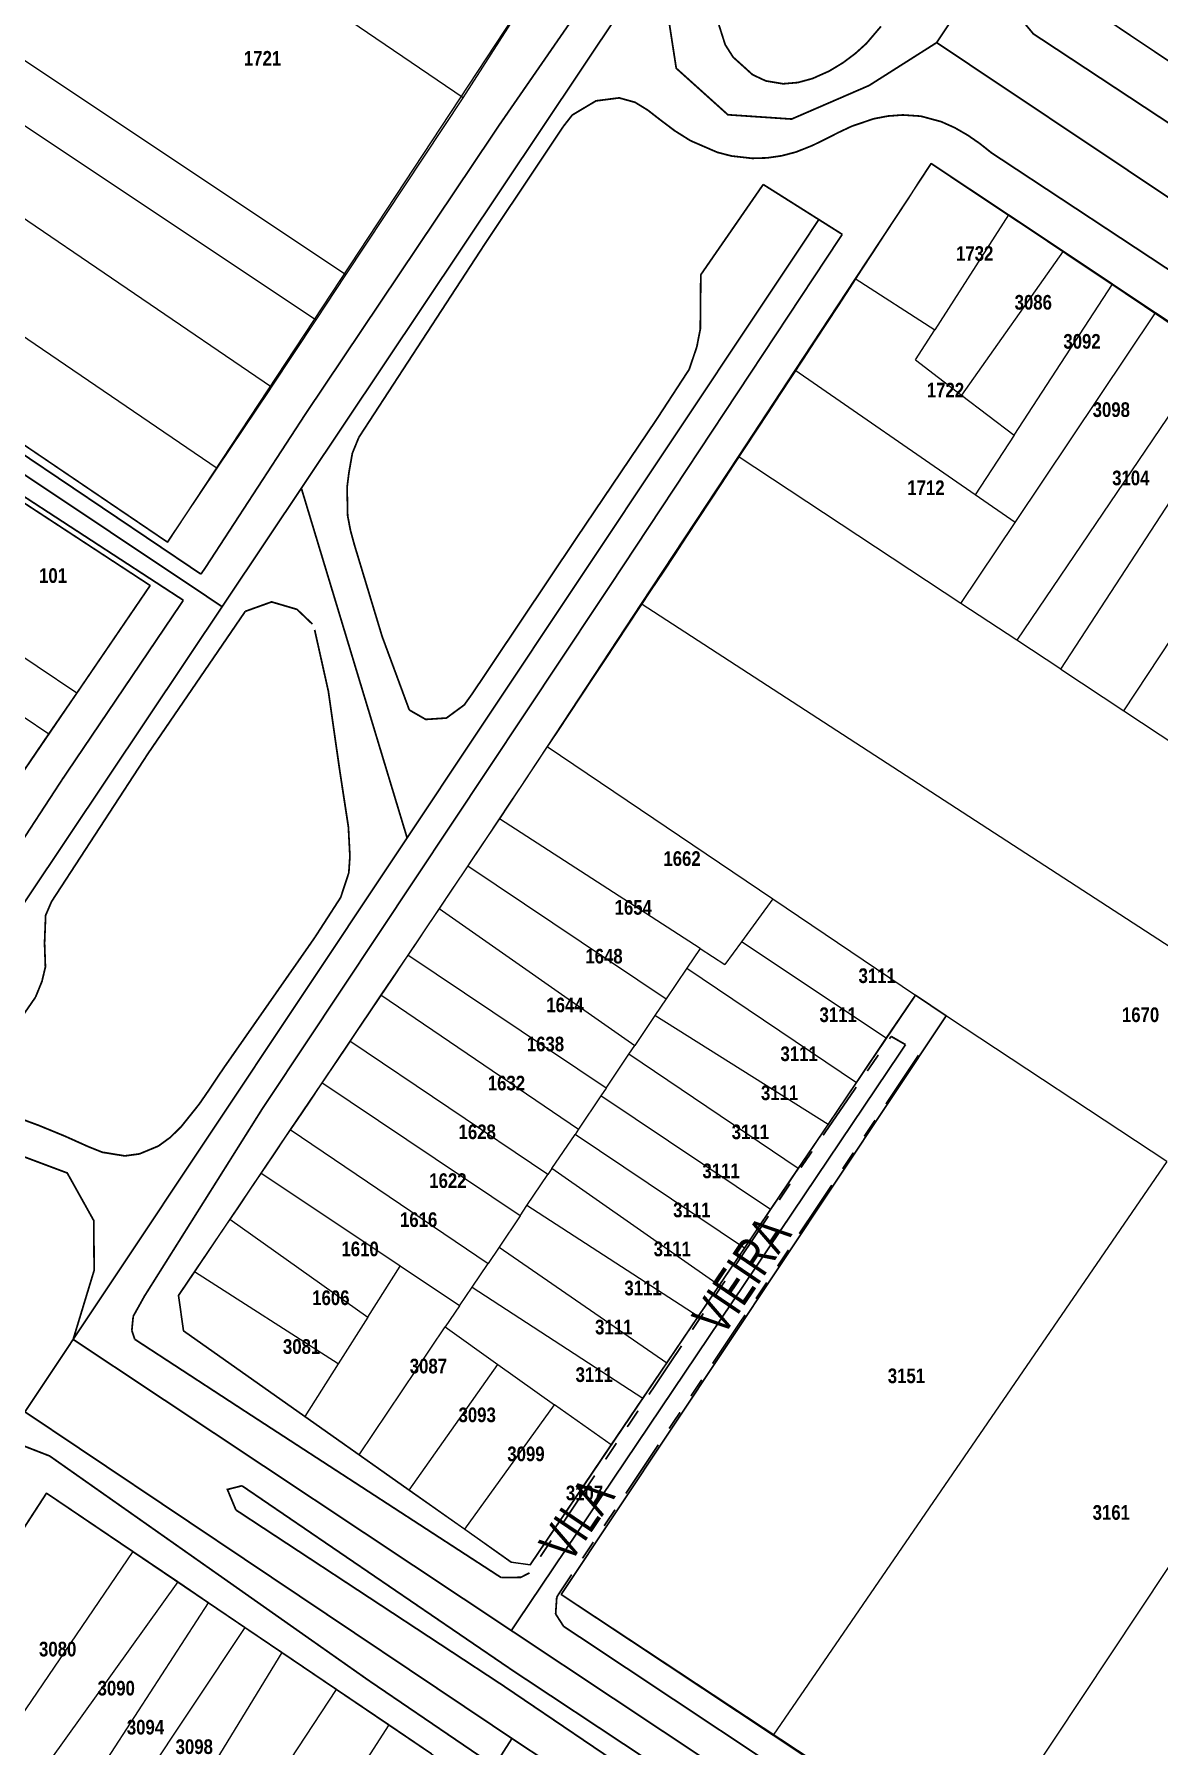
# Model space of a CAD drawing. Extents: x 203136 to 205923, y 4839890 to 4842982.
# Drawn here: x 204430.9 to 204546.2, y 4841443.3 to 4841618.7 of the extents above; entities that cross this region are included whole.
import ezdxf
from ezdxf.enums import TextEntityAlignment as Align

# ---------------------------------------------------------------- set-up
doc = ezdxf.new("R2010")
doc.units = 0
doc.header["$LTSCALE"] = 1.5
doc.header["$MEASUREMENT"] = 0
doc.linetypes.add('TRACO_11', pattern=[8, 3, -1, 3, -1])
for name, color, linetype in [('CD_MALHA_LOTES', 40, 'CONTINUOUS'), ('RU-QUADRAS', 210, 'CONTINUOUS'), ('SV-EIXO-RUA-N-PAV', 6, 'CONTINUOUS'), ('SV-EIXO-RUA-PAV', 20, 'CONTINUOUS'), ('SV-RUA-PAVIM-S-GUIA-C-GUIA', 7, 'CONTINUOUS'), ('SV-TXT-RUA-N-PAV-S-GUIA-C-GUIA', 7, 'CONTINUOUS'), ('Th_NmrPort', 1, 'CONTINUOUS')]:
    doc.layers.add(name, color=color, linetype=linetype)
doc.styles.add('ARIAL', font='ARIAL.TTF')
doc.styles.get("Standard").update_dxf_attribs({"font": 'swisscbo.ttf'})

msp = doc.modelspace()

# ---------------------------------------------------------------- linework, layer by layer
at = {"layer": 'CD_MALHA_LOTES', "linetype": 'Continuous'}
for p, q in [((204382.87, 4841640.66), (204459.82, 4841589.39)), ((204474.9, 4841612.14), (204436.45, 4841638.33)), ((204455.25, 4841582.49), (204378.8, 4841634.55)), ((204474.9, 4841612.14), (204486.63, 4841630.5)), ((204373.29, 4841626.29), (204449.66, 4841574.19)), ((204535.01, 4841624.13), (204549.08, 4841614.7)), ((204462.88, 4841594), (204424.08, 4841619.85)), ((204377.32, 4841612.19), (204444.58, 4841566.63)), ((204462.88, 4841594), (204474.9, 4841612.14)), ((204522.87, 4841605.43), (204515.09, 4841593.63)), ((204530.79, 4841600.16), (204522.87, 4841605.43)), ((204530.79, 4841600.16), (204523.24, 4841588.36)), ((204536.41, 4841596.42), (204530.79, 4841600.16)), ((204536.41, 4841596.42), (204525.98, 4841581.69)), ((204541.45, 4841593.07), (204536.41, 4841596.42)), ((204459.82, 4841589.39), (204462.88, 4841594)), ((204515.09, 4841593.63), (204508.9, 4841584.24)), ((204515.09, 4841593.63), (204523.24, 4841588.36)), ((204531.37, 4841577.59), (204541.45, 4841593.07)), ((204545.86, 4841590.13), (204541.45, 4841593.07)), ((204531.47, 4841568.64), (204545.86, 4841590.13)), ((204551.72, 4841586.23), (204545.86, 4841590.13)), ((204455.25, 4841582.49), (204459.82, 4841589.39)), ((204521.27, 4841585.29), (204523.24, 4841588.36)), ((204521.27, 4841585.29), (204525.98, 4841581.69)), ((204551.72, 4841586.23), (204531.66, 4841556.56)), ((204508.9, 4841584.24), (204503.08, 4841575.4)), ((204527.38, 4841571.47), (204508.9, 4841584.24)), ((204536.14, 4841553.61), (204555.71, 4841583.58)), ((204449.66, 4841574.19), (204455.07, 4841582.23)), ((204455.07, 4841582.23), (204455.25, 4841582.49)), ((204525.98, 4841581.69), (204531.37, 4841577.59)), ((204542.61, 4841549.34), (204562.29, 4841579.2)), ((204531.37, 4841577.59), (204527.38, 4841571.47)), ((204442.82, 4841562.19), (204423.93, 4841574.54)), ((204444.58, 4841566.63), (204449.66, 4841574.19)), ((204503.08, 4841575.4), (204493.15, 4841560.33)), ((204525.91, 4841560.35), (204503.08, 4841575.4)), ((204531.47, 4841568.64), (204527.38, 4841571.47)), ((204525.91, 4841560.35), (204531.47, 4841568.64)), ((204435.29, 4841551.16), (204412.47, 4841566.39)), ((204409.67, 4841562.3), (204432.42, 4841546.97)), ((204435.29, 4841551.16), (204442.82, 4841562.19)), ((204493.15, 4841560.33), (204483.51, 4841545.69)), ((204493.15, 4841560.33), (204557.2, 4841518.77)), ((204531.66, 4841556.56), (204525.91, 4841560.35)), ((204536.14, 4841553.61), (204531.66, 4841556.56)), ((204536.14, 4841553.61), (204542.61, 4841549.34)), ((204432.42, 4841546.97), (204435.29, 4841551.16)), ((204542.61, 4841549.34), (204548.16, 4841545.68)), ((204429.89, 4841543.26), (204432.42, 4841546.97)), ((204483.51, 4841545.69), (204478.61, 4841538.27)), ((204483.51, 4841545.69), (204506.65, 4841530.07)), ((204478.39, 4841537.93), (204475.37, 4841533.45)), ((204478.61, 4841538.27), (204478.39, 4841537.93)), ((204499.17, 4841524.97), (204478.61, 4841538.27)), ((204475.37, 4841533.45), (204472.43, 4841529.08)), ((204475.37, 4841533.45), (204495.71, 4841519.83)), ((204472.43, 4841529.08), (204469.21, 4841524.31)), ((204472.43, 4841529.08), (204492.49, 4841515.05)), ((204506.65, 4841530.07), (204503.42, 4841525.67)), ((204506.65, 4841530.07), (204521.25, 4841520.21)), ((204503.42, 4841525.67), (204501.7, 4841523.33)), ((204518.26, 4841515.78), (204503.42, 4841525.67)), ((204469.21, 4841524.31), (204466.46, 4841520.22)), ((204489.55, 4841510.68), (204469.21, 4841524.31)), ((204499.17, 4841524.97), (204497.83, 4841522.98)), ((204499.17, 4841524.97), (204501.7, 4841523.33)), ((204497.83, 4841522.98), (204495.71, 4841519.83)), ((204497.83, 4841522.98), (204515.2, 4841511.26)), ((204466.46, 4841520.22), (204463.27, 4841515.5)), ((204466.46, 4841520.22), (204486.72, 4841506.48)), ((204495.71, 4841519.83), (204494.55, 4841518.11)), ((204518.26, 4841515.78), (204521.25, 4841520.21)), ((204521.25, 4841520.21), (204524.4, 4841518.08)), ((204524.4, 4841518.08), (204484.94, 4841458.78)), ((204494.55, 4841518.11), (204492.49, 4841515.05)), ((204512.3, 4841506.96), (204494.55, 4841518.11)), ((204524.64, 4841517.92), (204524.4, 4841518.08)), ((204547.03, 4841503.15), (204524.64, 4841517.92)), ((204463.27, 4841515.5), (204460.39, 4841511.22)), ((204483.57, 4841501.81), (204463.27, 4841515.5)), ((204491.89, 4841514.16), (204492.49, 4841515.05)), ((204515.2, 4841511.26), (204518.26, 4841515.78)), ((204489.55, 4841510.68), (204491.89, 4841514.16)), ((204509.24, 4841502.45), (204491.89, 4841514.16)), ((204460.39, 4841511.22), (204457.16, 4841506.42)), ((204480.72, 4841497.59), (204460.39, 4841511.22)), ((204512.3, 4841506.96), (204515.2, 4841511.26)), ((204489.02, 4841509.9), (204486.72, 4841506.48)), ((204489.55, 4841510.68), (204489.02, 4841509.9)), ((204506.4, 4841498.24), (204489.02, 4841509.9)), ((204457.16, 4841506.42), (204454.15, 4841501.96)), ((204457.16, 4841506.42), (204477.45, 4841492.72)), ((204483.99, 4841502.43), (204486.36, 4841505.94)), ((204486.72, 4841506.48), (204486.36, 4841505.94)), ((204503.72, 4841494.28), (204486.36, 4841505.94)), ((204509.24, 4841502.45), (204512.3, 4841506.96)), ((204483.99, 4841502.43), (204483.57, 4841501.81)), ((204501.13, 4841490.46), (204483.99, 4841502.43)), ((204506.4, 4841498.24), (204509.24, 4841502.45)), ((204547.03, 4841503.15), (204506.68, 4841444.38)), ((204454.15, 4841501.96), (204450.97, 4841497.24)), ((204468.42, 4841492.44), (204454.15, 4841501.96)), ((204481.43, 4841498.64), (204483.57, 4841501.81)), ((204450.97, 4841497.24), (204447.34, 4841491.86)), ((204450.97, 4841497.24), (204465.11, 4841487.22)), ((204480.72, 4841497.59), (204478.57, 4841494.39)), ((204480.72, 4841497.59), (204481.43, 4841498.64)), ((204498.98, 4841487.29), (204481.43, 4841498.64)), ((204503.72, 4841494.28), (204506.4, 4841498.24)), ((204478.57, 4841494.39), (204477.45, 4841492.72)), ((204478.57, 4841494.39), (204495.77, 4841482.53)), ((204501.13, 4841490.46), (204503.72, 4841494.28)), ((204447.34, 4841491.86), (204445.7, 4841489.42)), ((204462.08, 4841482.44), (204447.34, 4841491.86)), ((204465.11, 4841487.22), (204468.42, 4841492.44)), ((204474.52, 4841488.38), (204468.42, 4841492.44)), ((204475.8, 4841490.27), (204477.45, 4841492.72)), ((204474.52, 4841488.38), (204475.8, 4841490.27)), ((204475.8, 4841490.27), (204493.31, 4841478.9)), ((204498.98, 4841487.29), (204501.13, 4841490.46)), ((204566.31, 4841490.42), (204526.86, 4841431.01)), ((204445.7, 4841489.42), (204446.24, 4841485.79)), ((204474.52, 4841488.38), (204473.05, 4841486.2)), ((204465.11, 4841487.22), (204462.08, 4841482.44)), ((204495.77, 4841482.53), (204498.98, 4841487.29)), ((204446.24, 4841485.79), (204458.66, 4841477.03)), ((204464.23, 4841473.1), (204473.05, 4841486.2)), ((204473.05, 4841486.2), (204478.44, 4841482.37)), ((204462.08, 4841482.44), (204458.66, 4841477.03)), ((204469.36, 4841469.48), (204478.44, 4841482.37)), ((204478.44, 4841482.37), (204484.27, 4841478.23)), ((204493.31, 4841478.9), (204495.77, 4841482.53)), ((204475.05, 4841465.47), (204484.27, 4841478.23)), ((204490.07, 4841474.11), (204484.27, 4841478.23)), ((204490.07, 4841474.11), (204493.31, 4841478.9)), ((204458.66, 4841477.03), (204464.23, 4841473.1)), ((204464.23, 4841473.1), (204469.36, 4841469.48)), ((204481.77, 4841461.84), (204490.07, 4841474.11)), ((204432.19, 4841469.17), (204415.26, 4841443.12)), ((204441.02, 4841463.2), (204432.19, 4841469.17)), ((204469.36, 4841469.48), (204475.05, 4841465.47)), ((204475.05, 4841465.47), (204479.8, 4841462.12)), ((204441.02, 4841463.2), (204423.42, 4841437.33)), ((204445.63, 4841460.08), (204441.02, 4841463.2)), ((204479.8, 4841462.12), (204481.77, 4841461.84)), ((204445.63, 4841460.08), (204427.33, 4841434.56)), ((204448.8, 4841457.93), (204445.63, 4841460.08)), ((204484.94, 4841458.78), (204506.68, 4841444.38)), ((204431.62, 4841431.52), (204448.8, 4841457.93)), ((204452.52, 4841455.41), (204448.8, 4841457.93)), ((204452.52, 4841455.41), (204434.98, 4841429.13)), ((204456.32, 4841452.84), (204452.52, 4841455.41)), ((204456.32, 4841452.84), (204439.72, 4841425.78)), ((204461.9, 4841449.06), (204456.32, 4841452.84)), ((204444.38, 4841422.47), (204461.9, 4841449.06)), ((204467.26, 4841445.44), (204461.9, 4841449.06)), ((204467.26, 4841445.44), (204449.94, 4841418.53)), ((204471.65, 4841442.47), (204467.26, 4841445.44)), ((204506.68, 4841444.38), (204526.86, 4841431.01))]:
    msp.add_line(p, q, dxfattribs=at)
at = {"layer": 'RU-QUADRAS', "color": 6, "linetype": 'Continuous'}
for points in [[(204649.47, 4841547.47), (204790.09, 4841454.32), (204793.28, 4841454.39), (204869.72, 4841570.35), (204869.38, 4841574.05), (204779.55, 4841633.16), (204755.93, 4841601.05), (204754.96, 4841601.73), (204759.97, 4841608.7), (204755.02, 4841612.22), (204773.72, 4841637.11), (204653.31, 4841717.74, -0.0162822597), (204627.88, 4841675.9), (204624.88, 4841677.9), (204651.43, 4841719.08), (204615.15, 4841742.43), (204535.01, 4841624.13)], [(204238.17, 4841625.31), (204262.39, 4841655.75), (204265.96, 4841653.23), (204285.82, 4841679.16), (204283.73, 4841680.87), (204321.61, 4841737.78, -0.0039836966), (204486.63, 4841630.5), (204444.58, 4841566.63), (204377.32, 4841612.19), (204374.22, 4841607.02), (204442.82, 4841562.19), (204408.06, 4841511.3), (204331, 4841562.9), (204364.22, 4841612.71), (204358.88, 4841616.43), (204325.34, 4841566.65), (204299.76, 4841583.37), (204338.68, 4841643.7), (204334.39, 4841646.48), (204294.81, 4841587.29)], [(204445.7, 4841489.42, 0.0051653952), (204522.87, 4841605.43, 0.0022577806), (204777.94, 4841436.22), (204779.06, 4841433.48), (204701.51, 4841316.94), (204699.02, 4841316.86), (204637.12, 4841358.38), (204484.94, 4841458.78), (204524.4, 4841518.08), (204521.25, 4841520.21), (204481.77, 4841461.84), (204479.8, 4841462.12), (204446.24, 4841485.79)]]:
    msp.add_lwpolyline(points, format="xyb", close=True, dxfattribs=at)
msp.add_lwpolyline([(204353.99, 4841348.88), (204432.19, 4841469.17), (204475.89, 4841439.6), (204437.72, 4841379.86), (204437.15, 4841380.31), (204395.73, 4841319.72), (204354.5, 4841346.49)], close=True, dxfattribs=at)
at = {"layer": 'SV-EIXO-RUA-N-PAV', "const_width": 0.18, "flags": 128}
for points in [[(204520.24, 4841515.13), (204479.827259, 4841455.0971)], [(204479.893681, 4841444.035667), (204438.821393, 4841379.929283)]]:
    msp.add_lwpolyline(points, dxfattribs=at)
at = {"layer": 'SV-EIXO-RUA-PAV', "const_width": 0.18, "flags": 128}
for points in [[(204607.087358, 4841746.5456), (204602.171318, 4841738.7351), (204598.2542, 4841730.1383), (204559.097618, 4841671.3545), (204526.965947, 4841623.117), (204523.4281, 4841617.8059)], [(204499.520364, 4841633.7721), (204496.128974, 4841628.7012), (204458.3053, 4841572.1462), (204450.187929, 4841560.0088), (204420.3335, 4841515.3696)], [(204523.4281, 4841617.8059), (204516.50534, 4841613.4124), (204508.56129, 4841609.9721), (204502.029521, 4841610.4132), (204496.733488, 4841615.1766), (204495.40948, 4841623.7333), (204496.128974, 4841628.7012)], [(204523.4281, 4841617.8059), (204636.868555, 4841542.0474)], [(204376.490464, 4841609.207073), (204450.187929, 4841560.0088)], [(204429.9722, 4841477.5057), (204434.915708, 4841484.927), (204469.147921, 4841536.3179), (204511.350185, 4841599.6739)], [(204458.3053, 4841572.1462), (204469.147921, 4841536.3179)], [(204434.915708, 4841484.927), (204437.0659, 4841492.002212), (204437.0284, 4841497.1039), (204434.3076, 4841501.9823), (204427.9058, 4841504.3814), (204422.5443, 4841504.3814), (204416.87121, 4841503.330941), (204410.7211, 4841500.9968)], [(204434.9157, 4841484.927), (204479.827259, 4841455.0971), (204636.865234, 4841350.7936)], [(204429.9722, 4841477.5057), (204479.893681, 4841444.035667), (204636.865048, 4841340.0891)]]:
    msp.add_lwpolyline(points, dxfattribs=at)
at = {"layer": 'SV-RUA-PAVIM-S-GUIA-C-GUIA', "linetype": 'Continuous', "const_width": 0.18, "flags": 128}
for points in [[(204636.868714, 4841551.21), (204628.88, 4841556.56), (204594.96, 4841579.13), (204566.08, 4841597.59), (204553.35, 4841605.52), (204533.33, 4841618.71), (204531.23, 4841621.25), (204530.93, 4841623.09), (204531.32, 4841624.66), (204559.18, 4841665.86), (204584.95, 4841704.7), (204590.95, 4841713.61), (204600.5, 4841728.47), (204610.77, 4841744.23), (204602.85, 4841749.21), (204598.95, 4841743.08), (204596.76, 4841738.35), (204596.81, 4841735.98)], [(204422.92, 4841676.94), (204442.13, 4841664.34), (204488.54, 4841633.63), (204490.79, 4841632.09), (204491.87, 4841630.61), (204491.87, 4841628.55), (204478.67, 4841609.47), (204458.71, 4841579.72), (204448.48, 4841564.02), (204448.014253, 4841563.340901)], [(204529.05, 4841606.51), (204555.03, 4841589.39), (204602.38, 4841558.07), (204636.868434, 4841535.091043)], [(204428.68, 4841474.47), (204432.51, 4841472.98), (204465.17, 4841450.01), (204477.536443, 4841441.593031)], [(204636.865301, 4841354.643135), (204605.15, 4841375.8), (204588.22, 4841387.04), (204567.8, 4841400.67), (204485.188211, 4841455.528658)]]:
    msp.add_lwpolyline(points, dxfattribs=at)
at = {"layer": 'SV-RUA-PAVIM-S-GUIA-C-GUIA', "const_width": 0.18}
for points in [[(204500.865012, 4841620.382304), (204501.752368, 4841617.592009), (204502.566763, 4841616.315506), (204504.556886, 4841614.519546), (204505.919787, 4841613.880139), (204507.687035, 4841613.585374), (204509.192809, 4841613.714115), (204510.701403, 4841614.124308), (204512.426126, 4841614.894165), (204513.817021, 4841615.736967), (204515.096766, 4841616.69649), (204516.229443, 4841617.720816), (204517.72, 4841619.47)], [(204485.14, 4841609.19), (204486.075037, 4841610.384731), (204488.507783, 4841611.837649), (204490.883599, 4841612.14192), (204492.51179, 4841611.689138), (204493.80664, 4841610.892533), (204495.042914, 4841609.933444), (204496.56765, 4841608.781594), (204498.19, 4841607.76), (204500.944225, 4841606.564556), (204502.409075, 4841606.185976), (204504.530444, 4841605.948078), (204506.047197, 4841605.993265), (204507.546742, 4841606.210291), (204509.005566, 4841606.593887), (204510.677783, 4841607.256043), (204512.026185, 4841607.914416), (204513.364755, 4841608.597202), (204514.723045, 4841609.23648), (204516.970788, 4841610.001905), (204518.454683, 4841610.282732), (204519.958412, 4841610.392148), (204521.8, 4841610.27), (204523.91, 4841609.7), (204525.293082, 4841609.080073), (204526.611482, 4841608.320172), (204527.854987, 4841607.460401), (204529.05, 4841606.51)], [(204476.97, 4841596.95), (204485.14, 4841609.19)], [(204505.65, 4841603.27), (204499.25, 4841594.02)], [(204513.75, 4841598.16), (204505.65, 4841603.27)], [(204464.2, 4841577.36), (204476.97, 4841596.95)], [(204490.65, 4841563.22), (204513.75, 4841598.16)], [(204499.25, 4841594.02), (204499.2, 4841588.44)], [(204499.2, 4841588.44), (204498.84, 4841586.62)], [(204498.84, 4841586.62), (204498.06, 4841584.32)], [(204498.06, 4841584.32), (204494.8, 4841579.32)], [(204494.8, 4841579.32), (204486.54, 4841567.09)], [(204463.73, 4841566.39), (204463.335104, 4841567.845069), (204463.052929, 4841569.32704), (204462.996171, 4841572.259395), (204463.184315, 4841573.754228), (204463.533943, 4841575.730593), (204464.2, 4841577.36)], [(204486.54, 4841567.09), (204475.88, 4841551.17)], [(204466.584247, 4841556.96427), (204463.73, 4841566.39)], [(204454.28, 4841508.52), (204490.65, 4841563.22)], [(204446.211353, 4841560.665002), (204433.82, 4841542.34)], [(204452.56, 4841559.53), (204455.25689, 4841560.497472), (204457.862002, 4841559.731977), (204459.432351, 4841558.231326)], [(204442.59, 4841544.96), (204452.56, 4841559.53)], [(204459.67, 4841557.63), (204461.08, 4841551.32)], [(204469.37, 4841549.43), (204466.584247, 4841556.96427)], [(204461.08, 4841551.32), (204462.22, 4841543.35)], [(204475.88, 4841551.17), (204475.008455, 4841549.945251), (204473.176318, 4841548.597095), (204471.054523, 4841548.456932), (204469.373175, 4841549.421547)], [(204432.699778, 4841529.789033), (204442.59, 4841544.96)], [(204462.22, 4841543.35), (204463.13, 4841537.43)], [(204433.82, 4841542.34), (204423.55, 4841526.59)], [(204463.13, 4841537.43), (204463.28442, 4841534.436432), (204463.170578, 4841532.743979), (204462.34, 4841530.22)], [(204462.34, 4841530.22), (204459.69, 4841526.12)], [(204431.06, 4841520), (204431.72, 4841521.62), (204432.070188, 4841523.093836), (204431.984381, 4841525.528926), (204432.093751, 4841528.384529), (204432.699778, 4841529.789033)], [(204459.69, 4841526.12), (204450.37, 4841512.77)], [(204429.39, 4841517.58), (204431.06, 4841520)], [(204518.76, 4841515.98), (204518.586602, 4841515.72775)], [(204519.361723, 4841515.634416), (204518.76, 4841515.98)], [(204520.228882, 4841515.136385), (204519.361723, 4841515.634416)], [(204450.37, 4841512.77), (204449.526076, 4841511.528607), (204448.692483, 4841510.278872), (204447.840552, 4841509.042673), (204445.966997, 4841506.698393), (204444.868904, 4841505.627815), (204443.65338, 4841504.740875), (204441.710261, 4841503.935904), (204440.203356, 4841503.731416), (204437.908256, 4841504.104374), (204436.505118, 4841504.6623), (204434.079411, 4841505.751055), (204431.38, 4841506.86), (204428.57516, 4841507.894513), (204425.92626, 4841508.571829), (204424.427194, 4841508.68532), (204422.325158, 4841508.251995), (204420.939565, 4841507.650678), (204419.559249, 4841507.002018), (204417.711805, 4841506.334808), (204415.25, 4841505.75), (204413.754654, 4841505.464761), (204412.258794, 4841505.313604), (204409.02, 4841506.12)], [(204517.453649, 4841514.079594), (204516.320696, 4841512.431438)], [(204518.231263, 4841509.057659), (204521.564209, 4841514.046794)], [(204515.187744, 4841510.783283), (204511.788885, 4841505.838815)], [(204442.23, 4841489.37), (204454.28, 4841508.52)], [(204516.009299, 4841505.731568), (204517.120281, 4841507.394613)], [(204510.655933, 4841504.190659), (204510.089456, 4841503.366581)], [(204513.787335, 4841502.405478), (204514.898317, 4841504.068523)], [(204509.59, 4841502.64), (204509.524144, 4841502.541712)], [(204510.089456, 4841503.366581), (204509.59, 4841502.64)], [(204508.41088, 4841500.880195), (204507.297615, 4841499.218677)], [(204509.343407, 4841495.753298), (204512.676353, 4841500.742433)], [(204506.18435, 4841497.557159), (204502.844556, 4841492.572605)], [(204507.121443, 4841492.427207), (204508.232425, 4841494.090252)], [(204501.731291, 4841490.911088), (204500.618026, 4841489.24957)], [(204504.899479, 4841489.101117), (204506.010461, 4841490.764162)], [(204441.07, 4841487.29), (204442.23, 4841489.37)], [(204440.93, 4841485.85), (204441.07, 4841487.29)], [(204499.504761, 4841487.588052), (204498.391496, 4841485.926534)], [(204500.455552, 4841482.448937), (204503.788497, 4841487.438072)], [(204441.23, 4841484.94), (204440.93, 4841485.85)], [(204452.56, 4841477.55), (204441.23, 4841484.94)], [(204497.278231, 4841484.265016), (204493.938437, 4841479.280463)], [(204498.233588, 4841479.122846), (204499.34457, 4841480.785891)], [(204492.825172, 4841477.618945), (204491.711907, 4841475.957427)], [(204478.79, 4841460.52), (204452.56, 4841477.55)], [(204496.011624, 4841475.796756), (204497.122606, 4841477.459801)], [(204490.598643, 4841474.29591), (204489.485378, 4841472.634392)], [(204491.567696, 4841469.144576), (204494.900642, 4841474.133711)], [(204488.372113, 4841470.972874), (204485.032319, 4841465.98832)], [(204452.22, 4841469.93), (204450.723981, 4841469.552786), (204451.6, 4841467.45)], [(204479.97, 4841451), (204452.22, 4841469.93)], [(204451.6, 4841467.45), (204478.89, 4841449.52)], [(204489.345732, 4841465.818485), (204490.456714, 4841467.48153)], [(204483.919054, 4841464.326803), (204482.805789, 4841462.665285)], [(204487.123768, 4841462.492395), (204488.23475, 4841464.15544)], [(204480.81, 4841460.55), (204478.79, 4841460.52)], [(204481.69, 4841461), (204480.81, 4841460.55)], [(204481.692524, 4841461.003767), (204481.69, 4841461)], [(204484.652945, 4841458.793784), (204486.012786, 4841460.82935)], [(204484.373199, 4841456.791233), (204484.471882, 4841458.285199)], [(204484.471882, 4841458.285199), (204484.485295, 4841458.488259)], [(204484.485295, 4841458.488259), (204484.652945, 4841458.793784)], [(204484.645874, 4841456.368819), (204484.373199, 4841456.791233)], [(204485.188211, 4841455.528658), (204484.645874, 4841456.368819)], [(204518.01, 4841423.01), (204478.89, 4841449.52)], [(204479.97, 4841451), (204519.48, 4841424.85)]]:
    msp.add_lwpolyline(points, dxfattribs=at)
at = {"layer": 'SV-RUA-PAVIM-S-GUIA-C-GUIA', "linetype": 'TRACO_11', "const_width": 0.18, "flags": 128}
msp.add_lwpolyline([(204448.014253, 4841563.340901), (204377.52545, 4841610.850874), (204375.082926, 4841606.971572), (204446.211353, 4841560.665002)], dxfattribs=at)

# ---------------------------------------------------------------- texts
at = {"layer": 'SV-TXT-RUA-N-PAV-S-GUIA-C-GUIA', "style": 'ARIAL', "width": 0.7}
msp.add_text('VILA                  VIEIRA', height=4, rotation=56, dxfattribs=at).set_placement((204485.8179, 4841461.8386))
at = {"layer": 'Th_NmrPort', "color": 1}
for s, p in [('1721', (204452.418554, 4841616.197271)), ('1732', (204525.418554, 4841596.197271)), ('3086', (204531.418554, 4841591.197271)), ('3092', (204536.418554, 4841587.197271)), ('1722', (204522.418554, 4841582.197271)), ('3098', (204539.418554, 4841580.197271)), ('1712', (204520.418554, 4841572.197271)), ('3104', (204541.418554, 4841573.197271)), ('101', (204431.418554, 4841563.197271)), ('1662', (204495.418554, 4841534.197271)), ('1654', (204490.418554, 4841529.197271)), ('1648', (204487.418554, 4841524.197271)), ('3111', (204515.418554, 4841522.197271)), ('1644', (204483.418554, 4841519.197271)), ('3111', (204511.418554, 4841518.197271)), ('1670', (204542.418554, 4841518.197271)), ('1638', (204481.418554, 4841515.197271)), ('3111', (204507.418554, 4841514.197271)), ('1632', (204477.418554, 4841511.197271)), ('3111', (204505.418554, 4841510.197271)), ('1628', (204474.418554, 4841506.197271)), ('3111', (204502.418554, 4841506.197271)), ('3111', (204499.418554, 4841502.197271)), ('1622', (204471.418554, 4841501.197271)), ('3111', (204496.418554, 4841498.197271)), ('1616', (204468.418554, 4841497.197271)), ('1610', (204462.418554, 4841494.197271)), ('3111', (204494.418554, 4841494.197271)), ('1606', (204459.418554, 4841489.197271)), ('3111', (204491.418554, 4841490.197271)), ('3111', (204488.418554, 4841486.197271)), ('3081', (204456.418554, 4841484.197271)), ('3087', (204469.418554, 4841482.197271)), ('3111', (204486.418554, 4841481.317271)), ('3151', (204518.418554, 4841481.197271)), ('3093', (204474.418554, 4841477.197271)), ('3099', (204479.418554, 4841473.197271)), ('3107', (204485.418554, 4841469.197271)), ('3161', (204539.418554, 4841467.197271)), ('3080', (204431.418554, 4841453.197271)), ('3090', (204437.418554, 4841449.197271)), ('3094', (204440.418554, 4841445.197271)), ('3098', (204445.418554, 4841443.197271))]:
    msp.add_text(s, height=1.5, dxfattribs=at).set_placement(p, align=Align.MIDDLE_LEFT)

doc.saveas('drawing.dxf')
